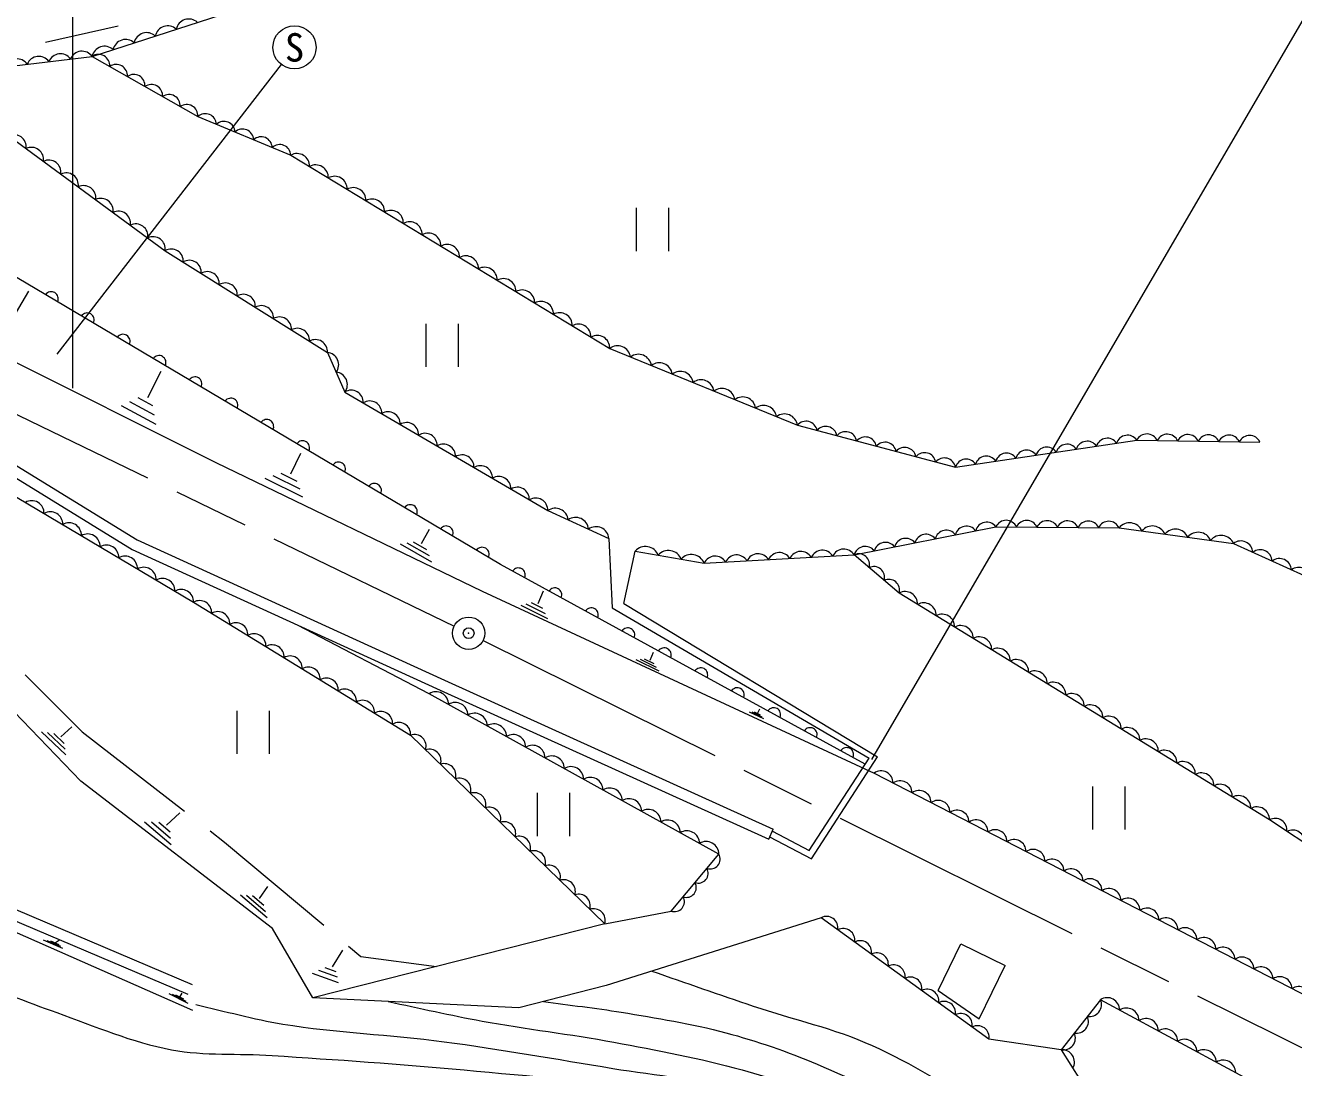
# Model space of a CAD drawing. Units: millimetres, scale not verified. Extents: x 40000 to 680000, y 20000 to 380000.
# Drawn here: x 247887 to 306710, y 269462 to 317805 of the extents above; entities that cross this region are included whole.
import ezdxf
from ezdxf.enums import TextEntityAlignment as Align

# ---------------------------------------------------------------- set-up
doc = ezdxf.new("R2010")
doc.units = ezdxf.units.MM
doc.header["$LTSCALE"] = 1000
doc.header["$PDMODE"] = 32
doc.header["$PDSIZE"] = 500
doc.linetypes.add('CHAIN', pattern=[18.5, 12, -1.5, 3.5, -1.5])
doc.linetypes.add('DASHED', pattern=[7.5, 6, -1.5])
for name, color, linetype, lineweight in [('M-BGD', 7, 'Continuous', 13), ('M-BGD-EXST', 7, 'Continuous', 13), ('M-BMK', 2, 'CHAIN', 13), ('M-BMK-SRVR', 3, 'Continuous', 13), ('M-STR-HTXT', 7, 'Continuous', 13)]:
    doc.layers.add(name, color=color, linetype=linetype, lineweight=lineweight)
doc.styles.add('ＭＳ ゴシック', font='')
doc.styles.get('ＭＳ ゴシック').set_extended_font_data('MS Gothic')

msp = doc.modelspace()

# ---------------------------------------------------------------- linework, layer by layer
at = {"layer": 'M-BGD'}
for p, q in [((250982, 316364), (261722, 319841)), ((252185, 317773), (248817, 317010)), ((246974, 315888), (250982, 316364)), ((250982, 316364), (255884, 313571)), ((255884, 313571), (260199, 311783)), ((246308, 313277), (254373, 307355)), ((260199, 311783), (274989, 302818)), ((269918, 292799), (243272, 308608)), ((254373, 307355), (261894, 302628)), ((238703, 306548), (256717, 297527)), ((247165, 303970), (248052, 305475)), ((261894, 302628), (262704, 300799)), ((274989, 302818), (283692, 299260)), ((253566, 300542), (254187, 301764)), ((262704, 300799), (272116, 295296)), ((253955, 299295), (252349, 300161)), ((253881, 299724), (252734, 300343)), ((253807, 300153), (253118, 300524)), ((283692, 299260), (291024, 297312)), ((291024, 297312), (299431, 298562)), ((299431, 298562), (305143, 298478)), ((244421, 297737), (255687, 291045)), ((260200, 297002), (260670, 297966)), ((256717, 297527), (269070, 291566)), ((260757, 295926), (259017, 296792)), ((260626, 296291), (259383, 296909)), ((260495, 296655), (259749, 297027)), ((272116, 295296), (274951, 294012)), ((266265, 293769), (266638, 294435)), ((286324, 293241), (292902, 294552)), ((292902, 294552), (298614, 294500)), ((298614, 294500), (303921, 293774)), ((266743, 292914), (265289, 293737)), ((266628, 293198), (265590, 293786)), ((266514, 293482), (265891, 293835)), ((274951, 294012), (275105, 290786)), ((303921, 293774), (309297, 291323)), ((275641, 290990), (276172, 293420)), ((276172, 293420), (279370, 292861)), ((279370, 292861), (286324, 293241)), ((288409, 291468), (286324, 293241)), ((286837, 283539), (269918, 292799)), ((269070, 291566), (287254, 283120)), ((271668, 290986), (271926, 291579)), ((305586, 280952), (288409, 291468)), ((250457, 282742), (242842, 290651)), ((255687, 291045), (265756, 284877)), ((272119, 290282), (270875, 290899)), ((272006, 290518), (271117, 290959)), ((271892, 290755), (271359, 291019)), ((275105, 290786), (287016, 283816)), ((275641, 290990), (287415, 283880)), ((266620, 286807), (260515, 289991)), ((277276, 287845), (276223, 288376)), ((277167, 288015), (276414, 288394)), ((277057, 288186), (276606, 288413)), ((276859, 288362), (277023, 288740)), ((280050, 279367), (266620, 286807)), ((282136, 285633), (281475, 285950)), ((282063, 285725), (281591, 285951)), ((281990, 285816), (281706, 285952)), ((281862, 285915), (281946, 286100)), ((249760, 283969), (248629, 285044)), ((249726, 284236), (248918, 285004)), ((249692, 284503), (249208, 284964)), ((249535, 284809), (250046, 285262)), ((265756, 284877), (274756, 276129)), ((287254, 283120), (313677, 269491)), ((259345, 275921), (250457, 282742)), ((254440, 280706), (255059, 281275)), ((254645, 279802), (253410, 280851)), ((254624, 280094), (253741, 280843)), ((254602, 280386), (254072, 280836)), ((317780, 272843), (305586, 280952)), ((277840, 276723), (280050, 279367)), ((258747, 277304), (259140, 277864)), ((259100, 276405), (257869, 277458)), ((259022, 276695), (258143, 277447)), ((258945, 276985), (258417, 277436)), ((274756, 276129), (277840, 276723)), ((246838, 276004), (255640, 272130)), ((261213, 272695), (259345, 275921)), ((274756, 276129), (261213, 272695)), ((284791, 276416), (274826, 273269)), ((292578, 270782), (284791, 276416)), ((249624, 274991), (248722, 275368)), ((249539, 275077), (248895, 275346)), ((249455, 275162), (249068, 275324)), ((249291, 275264), (249469, 275391)), ((262129, 274133), (262609, 274911)), ((290230, 273035), (291274, 275197)), ((291274, 275197), (293327, 274205)), ((292131, 271730), (293327, 274205)), ((262417, 273395), (261203, 273835)), ((262363, 273652), (261496, 273966)), ((262310, 273910), (261789, 274098)), ((274826, 273269), (270770, 272229)), ((290230, 273035), (292131, 271730)), ((255439, 272433), (254563, 272879)), ((255338, 272534), (254712, 272854)), ((255236, 272636), (254861, 272828)), ((255064, 272757), (255159, 272909)), ((270770, 272229), (261213, 272695)), ((297749, 272614), (295931, 270293)), ((311190, 265370), (297749, 272614)), ((295931, 270293), (302966, 259090))]:
    msp.add_line(p, q, dxfattribs=at)
at = {"layer": 'M-BGD', "linetype": 'DASHED'}
for p, q in [((242575, 292972), (250526, 285038)), ((250526, 285038), (257128, 279919)), ((282367, 280065), (282573, 280521)), ((257128, 279919), (263449, 274619)), ((263449, 274619), (266950, 274150)), ((295931, 270293), (292578, 270782))]:
    msp.add_line(p, q, dxfattribs=at)
at = {"layer": 'M-BGD'}
for points in [[(240339, 300773), (243578, 299776), (253076, 293944), (267327, 287426), (282573, 280521)], [(240191, 300295), (243370, 299317), (252840, 293502), (267120, 286971), (282367, 280065)], [(255636, 273309), (233772, 282596), (224911, 288887), (219951, 289552), (212529, 288526), (205042, 285839), (196832, 281966)], [(255433, 272852), (233523, 282159), (224722, 288408), (219952, 289047), (212649, 288038), (205234, 285376), (197278, 281624)]]:
    msp.add_lwpolyline(points, dxfattribs=at)
at = {"layer": 'M-BGD', "linetype": 'DASHED'}
for points in [[(282400, 280160), (284350, 279145), (287415, 283880)], [(282539, 280426), (284247, 279537), (287016, 283816)]]:
    msp.add_lwpolyline(points, dxfattribs=at)
at = {"layer": 'M-BGD'}
for centre, radius, start, end in [((254488, 317196), 589, 47.31404, 168.56957), ((255465, 317512), 589, 47.31404, 168.56957), ((252536, 316563), 589, 47.31404, 168.56957), ((253512, 316879), 589, 47.31404, 168.56957), ((249512, 315913), 574, 35.30567, 158.25041), ((250514, 316032), 574, 35.30567, 158.25041), ((251559, 316247), 589, 47.31404, 168.56957), ((247508, 315675), 574, 35.30567, 158.25041), ((248510, 315794), 574, 35.30567, 158.25041), ((251283, 315941), 518, 355.24135, 125.40962), ((252100, 315476), 518, 355.24135, 125.40962), ((252917, 315010), 518, 355.24135, 125.40962), ((253733, 314545), 518, 355.24135, 125.40962), ((254550, 314079), 518, 355.24135, 125.40962), ((255367, 313614), 518, 355.24135, 125.40962), ((256234, 313195), 514, 2.07516, 132.9223), ((257097, 312837), 514, 2.07516, 132.9223), ((257960, 312480), 514, 2.07516, 132.9223), ((247360, 312173), 567, 351.813, 115.61484), ((258823, 312122), 514, 2.07516, 132.9223), ((248167, 311581), 567, 351.813, 115.61484), ((259686, 311765), 514, 2.07516, 132.9223), ((260488, 311279), 581, 357.7122, 119.8366), ((248973, 310989), 567, 351.813, 115.61484), ((261358, 310752), 581, 357.7122, 119.8366), ((249780, 310397), 567, 351.813, 115.61484), ((262228, 310224), 581, 357.7122, 119.8366), ((250586, 309805), 567, 351.813, 115.61484), ((263098, 309697), 581, 357.7122, 119.8366), ((251393, 309213), 567, 351.813, 115.61484), ((263968, 309170), 581, 357.7122, 119.8366), ((252199, 308620), 567, 351.813, 115.61484), ((264838, 308642), 581, 357.7122, 119.8366), ((253006, 308028), 567, 351.813, 115.61484), ((265708, 308115), 581, 357.7122, 119.8366), ((253812, 307436), 567, 351.813, 115.61484), ((266578, 307587), 581, 357.7122, 119.8366), ((267448, 307060), 581, 357.7122, 119.8366), ((254655, 306876), 556, 355.25374, 120.43949), ((268318, 306533), 581, 357.7122, 119.8366), ((255491, 306351), 556, 355.25374, 120.43949), ((269188, 306005), 581, 357.7122, 119.8366), ((256326, 305826), 556, 355.25374, 120.43949), ((270058, 305478), 581, 357.7122, 119.8366), ((249089, 305129), 324, 333.50125, 145.13816), ((257162, 305300), 556, 355.25374, 120.43949), ((257997, 304775), 556, 355.25374, 120.43949), ((270928, 304950), 581, 357.7122, 119.8366), ((258833, 304250), 556, 355.25374, 120.43949), ((271798, 304423), 581, 357.7122, 119.8366), ((250754, 304141), 324, 333.50125, 145.13816), ((259669, 303725), 556, 355.25374, 120.43949), ((272668, 303896), 581, 357.7122, 119.8366), ((260504, 303199), 556, 355.25374, 120.43949), ((273538, 303368), 581, 357.7122, 119.8366), ((252420, 303153), 324, 333.50125, 145.13816), ((261340, 302674), 556, 355.25374, 120.43949), ((274408, 302841), 581, 357.7122, 119.8366), ((275357, 302338), 605, 8.03122, 127.50474), ((254085, 302165), 324, 333.50125, 145.13816), ((261852, 302063), 567, 321.97261, 85.78994), ((276324, 301942), 605, 8.03122, 127.50474), ((277291, 301547), 605, 8.03122, 127.50474), ((255750, 301177), 324, 333.50125, 145.13816), ((262257, 301148), 567, 321.97261, 85.78994), ((278258, 301152), 605, 8.03122, 127.50474), ((279225, 300757), 605, 8.03122, 127.50474), ((263001, 300325), 559, 357.31398, 122.06749), ((280192, 300361), 605, 8.03122, 127.50474), ((257416, 300189), 324, 333.50125, 145.13816), ((263856, 299824), 559, 357.31398, 122.06749), ((281159, 299966), 605, 8.03122, 127.50474), ((282126, 299571), 605, 8.03122, 127.50474), ((259081, 299201), 324, 333.50125, 145.13816), ((264712, 299324), 559, 357.31398, 122.06749), ((283094, 299175), 605, 8.03122, 127.50474), ((284093, 298921), 525, 10.47417, 139.76491), ((265568, 298824), 559, 357.31398, 122.06749), ((266423, 298324), 559, 357.31398, 122.06749), ((285009, 298678), 525, 10.47417, 139.76491), ((285926, 298434), 525, 10.47417, 139.76491), ((299904, 298327), 528, 24.72083, 153.59824), ((300856, 298313), 528, 24.72083, 153.59824), ((301808, 298299), 528, 24.72083, 153.59824), ((260746, 298213), 324, 333.50125, 145.13816), ((267279, 297824), 559, 357.31398, 122.06749), ((286842, 298190), 525, 10.47417, 139.76491), ((287759, 297947), 525, 10.47417, 139.76491), ((295260, 297718), 522, 33.59822, 163.31435), ((296194, 297856), 522, 33.59822, 163.31435), ((297129, 297995), 522, 33.59822, 163.31435), ((298063, 298134), 522, 33.59822, 163.31435), ((298997, 298273), 522, 33.59822, 163.31435), ((302760, 298285), 528, 24.72083, 153.59824), ((303712, 298271), 528, 24.72083, 153.59824), ((304664, 298257), 528, 24.72083, 153.59824), ((268135, 297323), 559, 357.31398, 122.06749), ((288675, 297703), 525, 10.47417, 139.76491), ((289592, 297460), 525, 10.47417, 139.76491), ((290508, 297216), 525, 10.47417, 139.76491), ((291524, 297162), 522, 33.59822, 163.31435), ((292458, 297301), 522, 33.59822, 163.31435), ((293392, 297440), 522, 33.59822, 163.31435), ((294326, 297579), 522, 33.59822, 163.31435), ((262412, 297225), 324, 333.50125, 145.13816), ((268991, 296823), 559, 357.31398, 122.06749), ((264077, 296237), 324, 333.50125, 145.13816), ((269846, 296323), 559, 357.31398, 122.06749), ((270702, 295823), 559, 357.31398, 122.06749), ((271558, 295323), 559, 357.31398, 122.06749), ((248181, 295186), 573, 357.76059, 120.81531), ((265743, 295249), 324, 333.50125, 145.13816), ((272466, 294810), 598, 5.53728, 125.70246), ((249048, 294671), 573, 357.76059, 120.81531), ((249914, 294156), 573, 357.76059, 120.81531), ((273411, 294382), 598, 5.53728, 125.70246), ((292478, 294231), 532, 37.16282, 165.37948), ((293376, 294320), 528, 25.0326, 153.91678), ((294328, 294312), 528, 25.0326, 153.91678), ((295280, 294303), 528, 25.0326, 153.91678), ((296232, 294294), 528, 25.0326, 153.91678), ((297184, 294285), 528, 25.0326, 153.91678), ((298136, 294277), 528, 25.0326, 153.91678), ((299100, 294102), 628, 23.70232, 140.71352), ((250781, 293641), 573, 357.76059, 120.81531), ((267408, 294261), 324, 333.50125, 145.13816), ((274356, 293954), 598, 5.53728, 125.70246), ((289659, 293669), 532, 37.16282, 165.37948), ((290598, 293856), 532, 37.16282, 165.37948), ((291538, 294043), 532, 37.16282, 165.37948), ((300162, 293957), 628, 23.70232, 140.71352), ((301223, 293812), 628, 23.70232, 140.71352), ((302284, 293666), 628, 23.70232, 140.71352), ((303346, 293521), 628, 23.70232, 140.71352), ((251647, 293126), 573, 357.76059, 120.81531), ((269073, 293273), 324, 333.50125, 145.13816), ((276647, 292994), 638, 22.07982, 138.1041), ((286840, 293107), 532, 37.16282, 165.37948), ((287779, 293294), 532, 37.16282, 165.37948), ((288719, 293481), 532, 37.16282, 165.37948), ((304263, 293338), 554, 2.79075, 128.19807), ((252514, 292612), 573, 357.76059, 120.81531), ((277713, 292807), 638, 22.07982, 138.1041), ((278779, 292621), 638, 22.07982, 138.1041), ((279881, 292626), 562, 30.94855, 155.31319), ((280874, 292680), 562, 30.94855, 155.31319), ((281868, 292735), 562, 30.94855, 155.31319), ((282861, 292789), 562, 30.94855, 155.31319), ((283855, 292843), 562, 30.94855, 155.31319), ((284848, 292898), 562, 30.94855, 155.31319), ((285842, 292952), 562, 30.94855, 155.31319), ((286544, 292796), 497, 342.95047, 116.26705), ((305160, 292930), 554, 2.79075, 128.19807), ((306056, 292521), 554, 2.79075, 128.19807), ((253381, 292097), 573, 357.76059, 120.81531), ((270753, 292316), 322, 335.26143, 147.35386), ((287239, 292205), 497, 342.95047, 116.26705), ((306952, 292113), 554, 2.79075, 128.19807), ((254247, 291582), 573, 357.76059, 120.81531), ((287934, 291613), 497, 342.95047, 116.26705), ((255114, 291067), 573, 357.76059, 120.81531), ((272445, 291390), 322, 335.26143, 147.35386), ((288696, 290972), 572, 356.94982, 120.10122), ((255974, 290572), 554, 355.76928, 121.25578), ((256813, 290058), 554, 355.76928, 121.25578), ((274137, 290464), 322, 335.26143, 147.35386), ((289555, 290447), 572, 356.94982, 120.10122), ((257652, 289544), 554, 355.76928, 121.25578), ((290414, 289921), 572, 356.94982, 120.10122), ((258491, 289030), 554, 355.76928, 121.25578), ((275829, 289538), 322, 335.26143, 147.35386), ((291273, 289395), 572, 356.94982, 120.10122), ((292131, 288869), 572, 356.94982, 120.10122), ((259330, 288516), 554, 355.76928, 121.25578), ((277521, 288612), 322, 335.26143, 147.35386), ((292990, 288343), 572, 356.94982, 120.10122), ((260170, 288002), 554, 355.76928, 121.25578), ((293849, 287818), 572, 356.94982, 120.10122), ((261009, 287488), 554, 355.76928, 121.25578), ((279213, 287686), 322, 335.26143, 147.35386), ((294708, 287292), 572, 356.94982, 120.10122), ((261848, 286974), 554, 355.76928, 121.25578), ((280905, 286760), 322, 335.26143, 147.35386), ((295567, 286766), 572, 356.94982, 120.10122), ((262687, 286460), 554, 355.76928, 121.25578), ((263526, 285946), 554, 355.76928, 121.25578), ((266929, 286308), 586, 0.2557, 121.76943), ((296426, 286240), 572, 356.94982, 120.10122), ((264365, 285432), 554, 355.76928, 121.25578), ((267824, 285812), 586, 0.2557, 121.76943), ((268720, 285316), 586, 0.2557, 121.76943), ((282596, 285835), 322, 335.26143, 147.35386), ((297285, 285715), 572, 356.94982, 120.10122), ((265204, 284918), 554, 355.76928, 121.25578), ((269615, 284820), 586, 0.2557, 121.76943), ((298143, 285189), 572, 356.94982, 120.10122), ((265936, 284370), 538, 342.09409, 109.53122), ((270510, 284324), 586, 0.2557, 121.76943), ((284288, 284909), 322, 335.26143, 147.35386), ((299002, 284663), 572, 356.94982, 120.10122), ((299861, 284137), 572, 356.94982, 120.10122), ((266629, 283697), 538, 342.09409, 109.53122), ((271406, 283828), 586, 0.2557, 121.76943), ((285980, 283983), 322, 335.26143, 147.35386), ((300720, 283612), 572, 356.94982, 120.10122), ((267321, 283024), 538, 342.09409, 109.53122), ((272301, 283332), 586, 0.2557, 121.76943), ((301579, 283086), 572, 356.94982, 120.10122), ((273196, 282836), 586, 0.2557, 121.76943), ((287575, 282663), 559, 0.33178, 125.09828), ((302438, 282560), 572, 356.94982, 120.10122), ((268013, 282351), 538, 342.09409, 109.53122), ((274092, 282340), 586, 0.2557, 121.76943), ((274987, 281844), 586, 0.2557, 121.76943), ((288456, 282209), 559, 0.33178, 125.09828), ((303296, 282034), 572, 356.94982, 120.10122), ((268706, 281678), 538, 342.09409, 109.53122), ((275882, 281348), 586, 0.2557, 121.76943), ((289337, 281754), 559, 0.33178, 125.09828), ((290218, 281300), 559, 0.33178, 125.09828), ((304155, 281508), 572, 356.94982, 120.10122), ((269398, 281005), 538, 342.09409, 109.53122), ((276778, 280852), 586, 0.2557, 121.76943), ((291098, 280846), 559, 0.33178, 125.09828), ((305014, 280983), 572, 356.94982, 120.10122), ((270090, 280332), 538, 342.09409, 109.53122), ((277673, 280356), 586, 0.2557, 121.76943), ((291979, 280391), 559, 0.33178, 125.09828), ((305855, 280476), 547, 353.22734, 119.52303), ((270783, 279659), 538, 342.09409, 109.53122), ((278568, 279860), 586, 0.2557, 121.76943), ((292860, 279937), 559, 0.33178, 125.09828), ((293741, 279483), 559, 0.33178, 125.09828), ((306668, 279935), 547, 353.22734, 119.52303), ((271475, 278986), 538, 342.09409, 109.53122), ((279464, 279364), 586, 0.2557, 121.76943), ((294622, 279028), 559, 0.33178, 125.09828), ((272167, 278313), 538, 342.09409, 109.53122), ((279652, 279138), 459, 250.38348, 29.8267), ((295502, 278574), 559, 0.33178, 125.09828), ((279099, 278477), 459, 250.38348, 29.8267), ((296383, 278120), 559, 0.33178, 125.09828), ((272859, 277640), 538, 342.09409, 109.53122), ((278547, 277817), 459, 250.38348, 29.8267), ((297264, 277665), 559, 0.33178, 125.09828), ((298145, 277211), 559, 0.33178, 125.09828), ((273552, 276967), 538, 342.09409, 109.53122), ((277994, 277156), 459, 250.38348, 29.8267), ((299025, 276757), 559, 0.33178, 125.09828), ((274244, 276294), 538, 342.09409, 109.53122), ((285042, 275944), 535, 350.1707, 118.06263), ((299906, 276303), 559, 0.33178, 125.09828), ((285821, 275380), 535, 350.1707, 118.06263), ((300787, 275848), 559, 0.33178, 125.09828), ((301668, 275394), 559, 0.33178, 125.09828), ((286600, 274817), 535, 350.1707, 118.06263), ((302549, 274940), 559, 0.33178, 125.09828), ((287379, 274253), 535, 350.1707, 118.06263), ((303429, 274485), 559, 0.33178, 125.09828), ((288157, 273690), 535, 350.1707, 118.06263), ((304310, 274031), 559, 0.33178, 125.09828), ((305191, 273577), 559, 0.33178, 125.09828), ((288936, 273127), 535, 350.1707, 118.06263), ((306072, 273122), 559, 0.33178, 125.09828), ((289715, 272563), 535, 350.1707, 118.06263), ((306953, 272668), 559, 0.33178, 125.09828), ((290494, 272000), 535, 350.1707, 118.06263), ((297247, 272383), 553, 259.1344, 24.7343), ((298063, 272125), 582, 0.64058, 122.70815), ((291272, 271436), 535, 350.1707, 118.06263), ((296641, 271609), 553, 259.1344, 24.7343), ((298959, 271642), 582, 0.64058, 122.70815), ((292051, 270873), 535, 350.1707, 118.06263), ((299855, 271159), 582, 0.64058, 122.70815), ((300752, 270676), 582, 0.64058, 122.70815), ((296035, 270835), 553, 259.1344, 24.7343), ((301648, 270193), 582, 0.64058, 122.70815), ((295963, 269712), 581, 331.07685, 93.17792), ((302544, 269710), 582, 0.64058, 122.70815), ((303440, 269227), 582, 0.64058, 122.70815)]:
    msp.add_arc(centre, radius, start, end, dxfattribs=at)
for points, knots in [([(204465, 280172), (206379, 280753), (208287, 281354), (210207, 281916), (211747, 282367), (213258, 282954), (214841, 283221), (215952, 283410), (217090, 283487), (218216, 283427), (219280, 283370), (220326, 283118), (221367, 282895), (223578, 282422), (225780, 281883), (227931, 281189), (230263, 280436), (232532, 279494), (234785, 278529), (238289, 277027), (241633, 275170), (245134, 273662), (246518, 273066), (247924, 272519), (249344, 272012), (251102, 271384), (252838, 270634), (254672, 270291), (256201, 270006), (257778, 270128), (259330, 270026), (262301, 269829), (265274, 269634), (268239, 269354), (271326, 269063), (274431, 268856), (277484, 268305), (279453, 267950), (281413, 267495), (283310, 266857), (285037, 266276), (286794, 265678), (288331, 264703), (289494, 263965), (290445, 262932), (291422, 261962), (292500, 260892), (293560, 259792), (294471, 258577), (295609, 257060), (296551, 255400), (297464, 253738), (297995, 252771), (298532, 251797), (298905, 250759), (299131, 250129), (299221, 249458), (299379, 248807)], [0, 0, 0, 0, 1, 1, 1, 2, 2, 2, 3, 3, 3, 4, 4, 4, 5, 5, 5, 6, 6, 6, 7, 7, 7, 8, 8, 8, 9, 9, 9, 10, 10, 10, 11, 11, 11, 12, 12, 12, 13, 13, 13, 14, 14, 14, 15, 15, 15, 16, 16, 16, 17, 17, 17, 18, 18, 18, 19, 19, 19, 19]), ([(276949, 273939), (278515, 273398), (280079, 272846), (281649, 272314), (283481, 271694), (285397, 271289), (287157, 270488), (288984, 269656), (290726, 268616), (292338, 267421), (293836, 266312), (295177, 264996), (296462, 263647), (297852, 262187), (299150, 260633), (300322, 258994), (300872, 258225), (301359, 257409), (301802, 256573), (302172, 255874), (302455, 255132), (302781, 254411)], [0, 0, 0, 0, 1, 1, 1, 2, 2, 2, 3, 3, 3, 4, 4, 4, 5, 5, 5, 6, 6, 6, 7, 7, 7, 7]), ([(255787, 272384), (257136, 272084), (258471, 271708), (259836, 271482), (262306, 271073), (264822, 270996), (267304, 270664), (269922, 270314), (272523, 269855), (275129, 269426), (277173, 269090), (279257, 268926), (281255, 268377), (282835, 267944), (284354, 267296), (285845, 266617), (287068, 266060), (288284, 265465), (289406, 264725), (290482, 264015), (291474, 263177), (292418, 262300), (293492, 261304), (294531, 260256), (295420, 259093), (296545, 257622), (297403, 255963), (298339, 254366), (299147, 252986), (299892, 251571), (300668, 250173)], [0, 0, 0, 0, 1, 1, 1, 2, 2, 2, 3, 3, 3, 4, 4, 4, 5, 5, 5, 6, 6, 6, 7, 7, 7, 8, 8, 8, 9, 9, 9, 10, 10, 10, 10]), ([(264713, 272525), (266166, 272223), (267612, 271889), (269071, 271621), (271102, 271248), (273158, 271024), (275187, 270642), (277181, 270267), (279182, 269902), (281136, 269355), (282537, 268963), (283920, 268492), (285262, 267929), (286865, 267256), (288453, 266519), (289933, 265607), (290861, 265036), (291743, 264382), (292549, 263649), (293981, 262345), (295229, 260846), (296451, 259341), (298001, 257432), (299506, 255470), (300786, 253369), (301175, 252732), (301459, 252035), (301796, 251368)], [0, 0, 0, 0, 1, 1, 1, 2, 2, 2, 3, 3, 3, 4, 4, 4, 5, 5, 5, 6, 6, 6, 7, 7, 7, 8, 8, 8, 9, 9, 9, 9]), ([(271914, 272522), (273118, 272359), (274327, 272230), (275526, 272031), (277152, 271762), (278787, 271508), (280379, 271080), (281819, 270692), (283234, 270198), (284609, 269621), (286307, 268907), (287969, 268094), (289552, 267152), (290666, 266488), (291751, 265760), (292740, 264921), (294093, 263773), (295308, 262463), (296462, 261114), (297496, 259905), (298392, 258582), (299316, 257287), (300233, 256002), (301096, 254679), (301986, 253375)], [0, 0, 0, 0, 1, 1, 1, 2, 2, 2, 3, 3, 3, 4, 4, 4, 5, 5, 5, 6, 6, 6, 7, 7, 7, 8, 8, 8, 8])]:
    msp.add_open_spline(points, degree=3, knots=knots, dxfattribs=at)
at = {"layer": 'M-BGD-EXST'}
for p, q in [((259758, 315993), (249352, 302549)), ((276219, 309336), (276219, 307336)), ((277719, 309336), (277719, 307336)), ((266460, 303961), (266460, 301961)), ((267960, 303961), (267960, 301961)), ((257689, 286010), (257689, 284010)), ((259189, 286010), (259189, 284010)), ((297387, 282508), (297387, 280508)), ((298887, 282508), (298887, 280508)), ((271628, 282202), (271628, 280202)), ((273128, 282202), (273128, 280202))]:
    msp.add_line(p, q, dxfattribs=at)
msp.add_circle((260370, 316784), 1000, dxfattribs=at)
at = {"layer": 'M-BMK'}
for p, q in [((242757, 302041), (267772, 289939)), ((269119, 289278), (317757, 265076))]:
    msp.add_line(p, q, dxfattribs=at)
at = {"layer": 'M-BMK-SRVR'}
msp.add_circle((268447, 289612), 750, dxfattribs=at)
msp.add_point((268447, 289612), dxfattribs=at)
at = {"layer": 'M-STR-HTXT'}
for p, q in [((250083, 300978), (250083, 337353)), ((317252, 335428), (287132, 283748))]:
    msp.add_line(p, q, dxfattribs=at)

# ---------------------------------------------------------------- texts
at = {"layer": 'M-BGD-EXST', "style": 'ＭＳ ゴシック'}
msp.add_text('S', height=1320, dxfattribs=at).set_placement((260370, 316784), align=Align.MIDDLE_CENTER)

doc.saveas('drawing.dxf')
